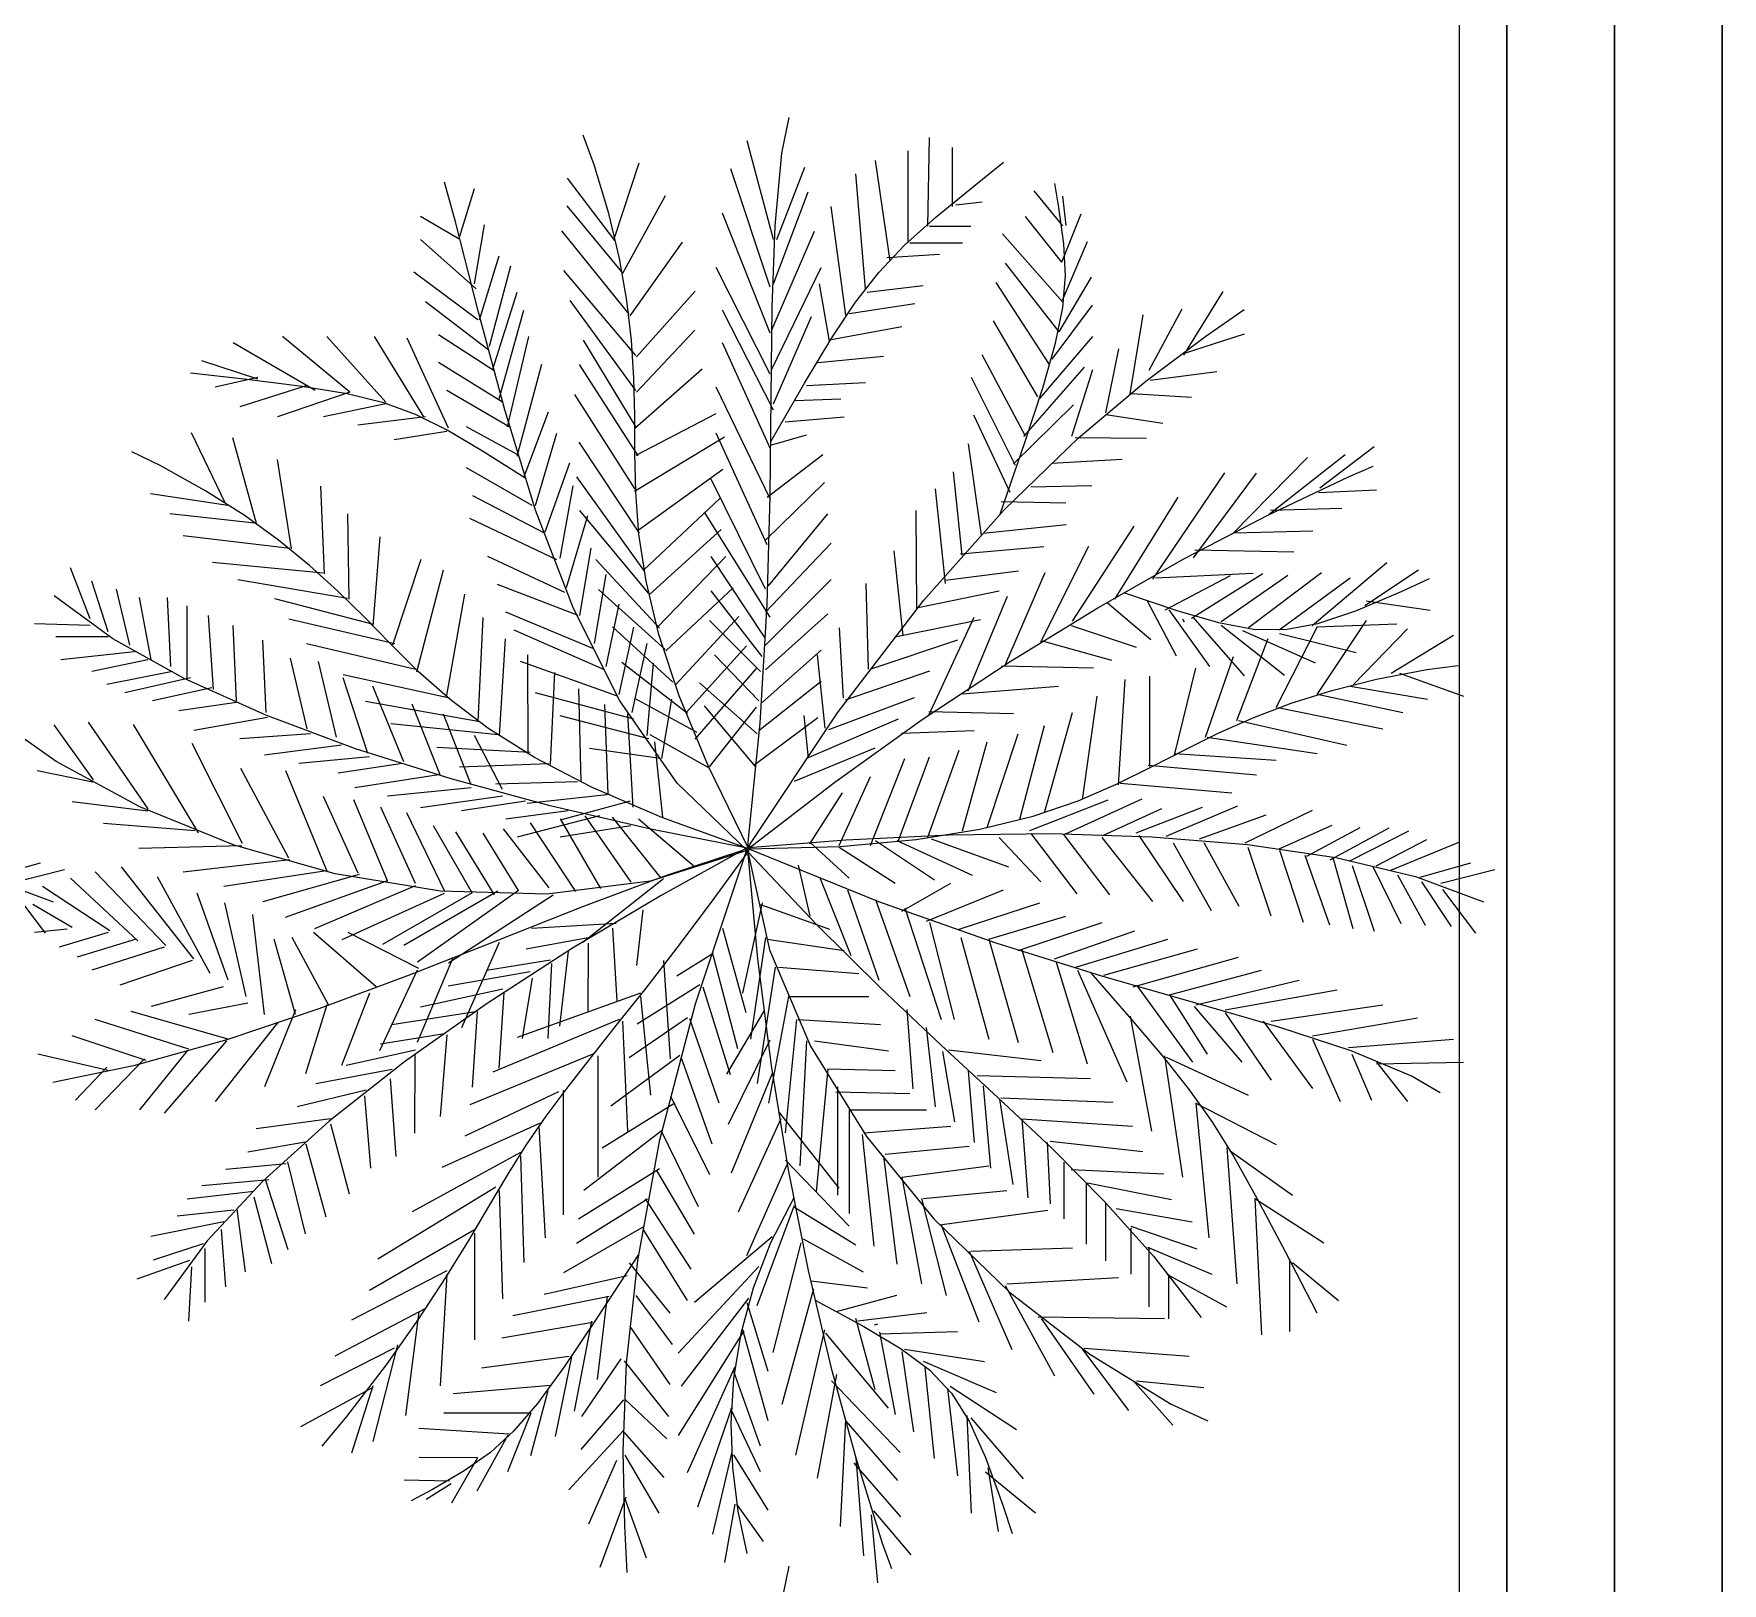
# Model space of a CAD drawing. Header units: millimetres. Extents: x 1993 to 4093, y 1262 to 2017.
# Drawn here: x 3551.76 to 3561.17, y 1609.46 to 1618.1 of the extents above; entities that cross this region are included whole.
import ezdxf

# ---------------------------------------------------------------- set-up
doc = ezdxf.new("R2010")
doc.units = ezdxf.units.MM
doc.layers.add('FLR CARPET', color=254, linetype='Continuous', lineweight=15)
doc.layers.add('LOW HEIGHT STORAGE WITH PLANTER BOX', color=251, linetype='Continuous', lineweight=25)

# ---------------------------------------------------------------- blocks, each defined once
blk = doc.blocks.new('LSH 6FT')
at = {"layer": 'LOW HEIGHT STORAGE WITH PLANTER BOX'}
for p, q in [((4.5721, -10.0828), (4.5812, -9.5882)), ((3.7112, -10.1561), (3.5647, -9.6066)), ((4.4622, -10.1744), (4.4622, -9.6615)), ((4.7094, -9.9729), (4.7094, -9.6432)), ((2.8258, -10.1408), (2.9622, -9.7288)), ((3.6929, -10.4217), (3.4731, -9.7623)), ((3.7295, -10.1561), (3.8852, -9.7531)), ((4.2241, -10.4309), (4.1691, -9.7897)), ((4.3614, -10.2752), (4.279, -9.7165)), ((1.9621, -10.1378), (2.0445, -9.8722)), ((2.8261, -10.1612), (2.5622, -9.8134)), ((2.8659, -10.3367), (2.5607, -9.9691)), ((2.8702, -10.3448), (3.1087, -9.9107)), ((3.7112, -10.4034), (3.9035, -9.8905)), ((4.1142, -10.5774), (4.0318, -9.9729)), ((4.7277, -9.9638), (4.8743, -9.9454)), ((5.3235, -10.0802), (5.1647, -9.8852)), ((5.3417, -10.0783), (5.3243, -9.9143)), ((1.9621, -10.1561), (1.7423, -10.0279)), ((3.6929, -10.6782), (3.4273, -10.0096)), ((5.3174, -10.2835), (5.1154, -10.0285)), ((5.3174, -10.2835), (5.427, -10.014)), ((2.0537, -10.4309), (1.7423, -10.1561)), ((2.0445, -10.4034), (2.0995, -10.0737)), ((2.9068, -10.5736), (2.5303, -10.1089)), ((3.7021, -10.6599), (3.9402, -10.1103)), ((4.5812, -10.0828), (4.8102, -10.0828)), ((5.3223, -10.504), (4.9875, -10.125)), ((2.072, -10.6049), (2.1819, -10.2477)), ((2.911, -10.5817), (3.2032, -10.1713)), ((4.3431, -10.2569), (4.6362, -10.2385)), ((4.4713, -10.1744), (4.7644, -10.1744)), ((5.3214, -10.4949), (5.4616, -10.1669)), ((2.0628, -10.6049), (1.7057, -10.3393)), ((2.1269, -10.7515), (2.246, -10.3027)), ((2.9434, -10.8024), (2.5422, -10.3299)), ((3.6929, -10.9072), (3.3907, -10.3118)), ((3.7021, -10.8797), (3.9768, -10.3118)), ((5.3033, -10.6718), (5.0048, -10.2889)), ((2.9476, -10.8105), (3.2733, -10.4445)), ((4.0226, -10.724), (3.9676, -10.4034)), ((4.2332, -10.4492), (4.5446, -10.4126)), ((5.2487, -10.8526), (4.9517, -10.3959)), ((5.3033, -10.6718), (5.4828, -10.3673)), ((5.9984, -10.8008), (6.2186, -10.4459)), ((2.1178, -10.7698), (1.7698, -10.5042)), ((2.1452, -10.8797), (2.2826, -10.4492)), ((2.9426, -10.999), (2.5778, -10.4972)), ((4.1325, -10.5683), (4.4988, -10.5133)), ((5.2641, -10.8233), (5.4901, -10.5231)), ((2.1819, -11.0446), (2.3192, -10.55)), ((3.7112, -11.1087), (3.4273, -10.55)), ((3.7112, -11.072), (3.9219, -10.5866)), ((5.1851, -11.0343), (4.9375, -10.6092)), ((5.699, -11.0167), (5.772, -10.5761)), ((5.8048, -10.8858), (5.9896, -10.5438)), ((1.3485, -11.0079), (0.973, -10.6965)), ((1.55, -11.0629), (1.2203, -10.6965)), ((1.7606, -11.1453), (1.4859, -10.6965)), ((1.898, -11.2094), (1.669, -10.7057)), ((2.1544, -10.8888), (1.843, -10.6873)), ((2.2277, -11.2003), (2.3467, -10.6965)), ((2.946, -11.2037), (2.6511, -10.7172)), ((2.9468, -11.0071), (3.2728, -10.6616)), ((4.0318, -10.7148), (4.4255, -10.6415)), ((5.1952, -11.0425), (5.4902, -10.698)), ((5.9974, -10.7917), (6.3358, -10.6822)), ((1.1562, -10.9988), (0.6983, -10.7331)), ((3.6929, -11.3193), (3.4273, -10.7331)), ((3.9585, -10.8431), (4.3248, -10.8064)), ((5.1162, -11.2535), (4.8748, -10.8001)), ((5.5629, -11.1232), (5.6355, -10.7656)), ((0.8357, -10.9346), (0.5243, -10.8339)), ((2.2002, -11.0629), (1.843, -10.8431)), ((2.2826, -11.3651), (2.42, -10.8522)), ((2.9569, -11.3633), (2.6288, -10.8527)), ((2.9379, -11.208), (3.3133, -10.878)), ((5.1071, -11.2544), (5.4438, -10.8688)), ((5.3741, -11.2538), (5.4913, -10.8821)), ((5.8106, -10.9404), (6.183, -10.8918)), ((0.8357, -10.9255), (0.5976, -10.9804)), ((1.1104, -10.9713), (0.7349, -11.0904)), ((1.3485, -11.0079), (0.9456, -11.1453)), ((2.2368, -11.2003), (1.8888, -10.9988)), ((3.6929, -11.6033), (3.3907, -10.9804)), ((3.8944, -10.9713), (4.2241, -10.953)), ((5.0598, -11.416), (4.8145, -10.9262)), ((1.55, -11.072), (1.202, -11.1453)), ((2.9395, -11.5479), (2.6029, -11.0211)), ((3.8303, -11.0537), (4.0867, -11.0446)), ((5.0497, -11.4079), (5.3831, -11.0778)), ((5.7081, -11.0158), (6.0417, -11.0357)), ((1.7698, -11.1453), (1.3943, -11.1911)), ((2.2826, -11.356), (1.9987, -11.2003)), ((2.3192, -11.4842), (2.4566, -11.1178)), ((2.9445, -11.3594), (3.3913, -11.1266)), ((3.7753, -11.1728), (4.105, -11.1453)), ((5.0297, -11.5666), (4.8276, -11.1367)), ((5.5639, -11.1324), (5.8822, -11.1815)), ((0.6545, -11.625), (0.4653, -11.2345)), ((0.8285, -11.7405), (0.6971, -11.2629)), ((1.8888, -11.2277), (1.5958, -11.2735)), ((2.3834, -11.6399), (2.5024, -11.2369)), ((2.9641, -11.7933), (2.6279, -11.2869)), ((2.9356, -11.5603), (3.4385, -11.2569)), ((3.6746, -11.8597), (3.3907, -11.2369)), ((3.7021, -11.301), (3.8944, -11.2461)), ((5.3933, -11.2609), (5.7897, -11.265)), ((1.0228, -11.8819), (0.9464, -11.3839)), ((3.6746, -11.5941), (3.986, -11.356)), ((4.8707, -11.8045), (4.7985, -11.2963)), ((5.2611, -11.4039), (5.6546, -11.3806)), ((6.2706, -11.7972), (6.6887, -11.3715)), ((6.4654, -11.6952), (6.8973, -11.3552)), ((6.7574, -11.5422), (7.0603, -11.3112)), ((2.365, -11.6399), (1.9987, -11.4292)), ((2.4383, -11.7865), (2.5757, -11.4018)), ((2.9922, -12.0058), (2.6147, -11.4797)), ((2.9556, -11.7771), (3.4292, -11.4373)), ((4.7629, -11.9172), (4.7137, -11.4527)), ((5.8248, -12.0515), (6.2274, -11.4581)), ((6.052, -11.9325), (6.4035, -11.4588)), ((0.669, -11.6395), (0.2373, -11.5739)), ((1.2085, -12.0205), (1.1871, -11.5311)), ((2.5207, -11.933), (2.594, -11.53)), ((3.6654, -12.107), (3.3632, -11.4934)), ((3.6654, -11.8323), (3.9951, -11.5117)), ((4.6691, -12.0745), (4.6131, -11.5462)), ((5.1461, -11.5358), (5.486, -11.5274)), ((6.7497, -11.5669), (7.0731, -11.5526)), ((2.4383, -11.7956), (2.0354, -11.585)), ((3.0148, -12.1283), (2.6302, -11.6679)), ((2.988, -11.9977), (3.4115, -11.6014)), ((4.5096, -12.2204), (4.5063, -11.6681)), ((4.9799, -11.6179), (5.3399, -11.6258)), ((5.6138, -12.162), (5.9677, -11.5941)), ((6.4812, -11.6663), (6.8784, -11.6546)), ((0.8198, -11.7376), (0.3447, -11.6866)), ((1.3449, -12.1621), (1.3381, -11.6872)), ((2.5024, -11.9422), (2.017, -11.7132)), ((2.5573, -12.0979), (2.6764, -11.6949)), ((3.6929, -12.2627), (3.3266, -11.6765)), ((3.6838, -12.0887), (4.0134, -11.6857)), ((4.8788, -11.7944), (5.3433, -11.7452)), ((5.3786, -12.2853), (5.7209, -11.7544)), ((1.0141, -11.8791), (0.4203, -11.8081)), ((1.4785, -12.3124), (1.5179, -11.8142)), ((3.019, -12.1364), (3.4185, -11.7733)), ((3.6654, -12.2353), (4.0318, -11.8506)), ((6.2787, -11.793), (6.7169, -11.7806)), ((1.5887, -12.4164), (1.747, -11.9382)), ((2.5482, -12.1253), (2.1178, -11.9238)), ((2.6306, -12.2536), (2.6947, -11.878)), ((3.0754, -12.3239), (2.7208, -11.9408)), ((3.0631, -12.32), (3.4456, -11.9244)), ((3.6654, -12.3818), (3.3632, -11.9238)), ((4.433, -12.3666), (4.3828, -11.893)), ((4.7529, -11.9091), (5.2183, -11.869)), ((5.2005, -12.3993), (5.469, -11.8657)), ((6.0593, -11.8873), (6.6126, -11.8973)), ((-0.0984, -12.2719), (-0.2083, -11.988)), ((1.1998, -12.0177), (0.5828, -11.9583)), ((1.7223, -12.5667), (1.8716, -11.9987)), ((2.713, -12.4093), (2.7771, -12.0246)), ((4.6672, -12.0563), (5.076, -12.0038)), ((5.0061, -12.5217), (5.226, -12.0137)), ((5.841, -12.043), (6.3854, -12.0163)), ((5.8936, -12.2222), (6.2587, -12.031)), ((6.0419, -12.2686), (6.4387, -12.0194)), ((6.2061, -12.2859), (6.5782, -12.029)), ((6.3583, -12.3199), (6.7663, -12.0131)), ((6.5306, -12.333), (6.9267, -12.0429)), ((6.7145, -12.3091), (7.1299, -11.9571)), ((7.0074, -12.197), (7.3068, -11.9988)), ((0.0023, -12.3452), (-0.0893, -12.0612)), ((0.1214, -12.4184), (0.0481, -12.107)), ((1.3362, -12.1593), (0.7249, -12.0535)), ((1.8877, -12.7083), (1.9907, -12.1346)), ((2.6215, -12.2536), (2.1727, -12.0796)), ((3.1061, -12.4422), (2.7359, -12.1085)), ((3.1103, -12.4503), (3.4854, -12.0999)), ((3.6471, -12.4826), (3.3632, -12.1162)), ((3.6654, -12.4184), (4.0318, -12.0521)), ((4.2409, -12.5528), (4.2271, -12.0753)), ((4.5086, -12.2112), (4.9682, -12.1165)), ((0.2404, -12.5009), (0.1763, -12.1528)), ((0.3503, -12.5375), (0.332, -12.1528)), ((0.4419, -12.6108), (0.4419, -12.1986)), ((1.4813, -12.3037), (0.9308, -12.1602)), ((2.7039, -12.4368), (2.2185, -12.2353)), ((2.7771, -12.5375), (2.8504, -12.1895)), ((4.7959, -12.6732), (5.0154, -12.1447)), ((5.5733, -12.1833), (5.8147, -12.3876)), ((5.7943, -12.1709), (5.9558, -12.4791)), ((5.914, -12.2218), (6.1412, -12.537)), ((7.0151, -12.1723), (7.3725, -12.2228)), ((-0.0984, -12.3085), (-0.4098, -12.2994)), ((0.5884, -12.6657), (0.5609, -12.2536)), ((0.7166, -12.7299), (0.6983, -12.3085)), ((1.6003, -12.4106), (1.0092, -12.273)), ((2.0647, -12.844), (2.0923, -12.2647)), ((3.1501, -12.6258), (2.8131, -12.3161)), ((2.8504, -12.6932), (2.9328, -12.3177)), ((3.1667, -12.6378), (3.5168, -12.2591)), ((3.638, -12.565), (3.3541, -12.2811)), ((3.6654, -12.5558), (4.0134, -12.2444)), ((4.1015, -12.7149), (4.0782, -12.3213)), ((4.3874, -12.3714), (4.8653, -12.2748)), ((4.5773, -12.8084), (4.8292, -12.2629)), ((5.3708, -12.31), (5.7336, -12.4301)), ((6.0013, -12.2898), (5.9928, -12.2736)), ((6.05, -12.2643), (6.3348, -12.5907)), ((6.2065, -12.3064), (6.56, -12.5864)), ((6.5135, -12.7665), (6.7425, -12.3177)), ((6.7393, -12.3168), (7.1855, -12.3001)), ((6.7425, -12.6932), (7.0172, -12.2811)), ((6.9439, -12.6383), (7.2461, -12.3269)), ((0.0023, -12.3726), (-0.2907, -12.3726)), ((0.8815, -12.794), (0.8632, -12.391)), ((1.7165, -12.5552), (1.108, -12.4118)), ((2.1836, -12.9219), (2.2171, -12.3831)), ((2.768, -12.5558), (2.2643, -12.336)), ((2.9237, -12.794), (3.0061, -12.4093)), ((3.2267, -12.7924), (3.5605, -12.4222)), ((4.25, -12.5518), (4.7393, -12.3894)), ((5.2086, -12.395), (5.5957, -12.5023)), ((6.2937, -12.8398), (6.4677, -12.3818)), ((6.3259, -12.3369), (6.7308, -12.5177)), ((6.531, -12.3535), (6.9591, -12.4601)), ((7.1546, -12.5742), (7.5026, -12.3635)), ((0.1488, -12.4551), (-0.2633, -12.5009)), ((0.2221, -12.5009), (-0.0893, -12.565)), ((1.1104, -12.8856), (1.0188, -12.4917)), ((1.2753, -12.9314), (1.1745, -12.51)), ((2.8412, -12.7024), (2.3009, -12.51)), ((2.3431, -13.0229), (2.3418, -12.4726)), ((3.2309, -12.8005), (2.8656, -12.5159)), ((3.0061, -12.9222), (3.0427, -12.5192)), ((3.6288, -12.7299), (3.3816, -12.4734)), ((3.6471, -12.739), (3.9768, -12.4459)), ((3.9995, -12.8823), (3.9561, -12.4724)), ((6.1197, -12.9314), (6.2754, -12.4826)), ((0.3595, -12.565), (-0.0068, -12.6383)), ((0.4602, -12.6016), (0.0939, -12.6841)), ((1.9051, -12.714), (1.3111, -12.5851)), ((1.4493, -13.023), (1.3119, -12.6016)), ((2.4677, -13.0835), (2.4926, -12.5707)), ((3.2742, -12.9432), (3.6158, -12.5483)), ((4.1116, -12.723), (4.5827, -12.5626)), ((4.9818, -12.5345), (5.4941, -12.5452)), ((5.6344, -13.197), (5.671, -12.6108)), ((5.8084, -13.0962), (5.8084, -12.5925)), ((5.9457, -13.0321), (6.0648, -12.5467)), ((7.2004, -12.5742), (7.5575, -12.7024)), ((0.5793, -12.6566), (0.2496, -12.7299)), ((1.6507, -13.0688), (1.4767, -12.6474)), ((2.9328, -12.8306), (2.3834, -12.6841)), ((2.6388, -13.1786), (2.6261, -12.6631)), ((3.6197, -12.913), (3.2991, -12.6291)), ((3.6288, -12.8947), (3.9768, -12.6199)), ((4.7635, -12.6902), (5.2994, -12.6473)), ((5.4329, -13.2794), (5.5153, -12.7024)), ((6.7516, -12.6932), (7.2187, -12.794)), ((6.9256, -12.6474), (7.356, -12.7207)), ((0.7166, -12.739), (0.3961, -12.7848)), ((2.0733, -12.8469), (1.436, -12.7325)), ((1.8522, -13.142), (1.6965, -12.7482)), ((2.7896, -13.2478), (2.7711, -12.7497)), ((2.9287, -13.3228), (2.8986, -12.8015)), ((3.2859, -12.9061), (2.9386, -12.7154)), ((3.0885, -13.0504), (3.1434, -12.7207)), ((3.6105, -13.0962), (3.3266, -12.7573)), ((3.3547, -13.0975), (3.6154, -12.7654)), ((4.0187, -12.8895), (4.497, -12.7098)), ((4.5769, -12.788), (5.0482, -12.7995)), ((5.2223, -13.3527), (5.378, -12.794)), ((6.5227, -12.7665), (7.1088, -12.8856)), ((-0.0802, -13.1699), (-0.3002, -12.8634)), ((0.2252, -13.3317), (-0.1083, -12.8475)), ((0.5043, -13.4663), (0.1429, -12.8608)), ((0.8906, -12.8215), (0.4785, -12.8947)), ((2.1749, -12.919), (1.5782, -12.8567)), ((2.0262, -13.197), (1.8705, -12.8031)), ((3.0152, -12.9405), (2.5207, -12.8123)), ((3.6013, -13.0871), (3.9585, -12.8215)), ((3.9066, -13.0487), (3.8815, -12.8119)), ((3.8975, -13.0497), (4.4084, -12.8298)), ((4.4235, -12.9097), (4.8288, -12.8938)), ((5.0849, -13.3893), (5.2223, -12.8672)), ((6.3029, -12.8398), (6.9073, -12.9772)), ((0.75, -13.5251), (0.4696, -12.9679)), ((1.1287, -12.913), (0.7349, -12.9405)), ((1.3027, -12.9772), (0.8723, -13.0321)), ((2.3546, -13.0171), (1.8333, -12.9894)), ((2.2002, -13.2245), (2.0445, -12.9222)), ((3.3465, -13.1017), (3.0239, -12.9187)), ((3.0939, -13.3774), (3.0495, -12.9575)), ((4.7644, -13.4534), (4.9017, -12.9588)), ((4.9017, -13.4351), (5.0757, -12.913)), ((6.1289, -12.9314), (6.7425, -13.023)), ((1.4584, -13.0413), (1.0646, -13.0779)), ((1.6416, -13.0779), (1.2844, -13.1329)), ((2.459, -13.0806), (1.961, -13.0991)), ((3.0793, -13.0504), (2.6856, -12.9955)), ((3.8281, -13.1767), (4.2781, -12.9909)), ((4.2515, -13.5359), (4.4439, -13.0504)), ((4.4072, -13.5084), (4.5812, -13.0413)), ((4.5721, -13.4901), (4.7461, -13.0046)), ((5.9457, -13.023), (6.5135, -13.0596)), ((-0.0836, -13.1825), (-0.3952, -13.1196)), ((1.0095, -13.6076), (0.7407, -13.1071)), ((1.2235, -13.6847), (0.9919, -13.1204)), ((1.843, -13.142), (1.376, -13.2153)), ((4.0775, -13.5359), (4.2515, -13.1512)), ((5.7992, -13.0871), (6.4036, -13.142)), ((1.3962, -13.6905), (1.2018, -13.2634)), ((2.0262, -13.2153), (1.5591, -13.2611)), ((2.2002, -13.2611), (1.7423, -13.3252)), ((2.6185, -13.1816), (2.161, -13.1942)), ((2.7983, -13.2507), (2.3379, -13.301)), ((3.9127, -13.5267), (4.0959, -13.2428)), ((5.6435, -13.1878), (6.2663, -13.2428)), ((0.2218, -13.3442), (-0.2, -13.2922)), ((1.5589, -13.7338), (1.3711, -13.2817)), ((1.7158, -13.7488), (1.5213, -13.3217)), ((1.8785, -13.7921), (1.6669, -13.3537)), ((2.3284, -13.2886), (1.9712, -13.3435)), ((2.5665, -13.3435), (2.2185, -13.3893)), ((2.9113, -13.2881), (2.5292, -13.3932)), ((5.1397, -13.4521), (5.5766, -13.2809)), ((5.3359, -13.4728), (5.7653, -13.2751)), ((5.5472, -13.4796), (5.8759, -13.3295)), ((5.7334, -13.465), (6.1023, -13.3226)), ((5.9006, -13.4844), (6.2999, -13.3143)), ((6.0855, -13.4987), (6.457, -13.3651)), ((6.3396, -13.522), (6.7162, -13.3394)), ((0.4872, -13.4551), (-0.0243, -13.4127)), ((2.0308, -13.7991), (1.815, -13.4267)), ((2.1547, -13.812), (1.9402, -13.46)), ((2.4601, -13.7727), (2.2059, -13.4437)), ((2.7405, -13.371), (2.2826, -13.4901)), ((2.609, -13.7923), (2.3557, -13.4098)), ((2.9145, -13.426), (2.5207, -13.4901)), ((2.7475, -13.7755), (2.5226, -13.3873)), ((2.9177, -13.7404), (2.6611, -13.3705)), ((3.0846, -13.7179), (2.8133, -13.3776)), ((3.2694, -13.6531), (2.9577, -13.3892)), ((6.5294, -13.554), (6.8254, -13.4227)), ((6.684, -13.596), (6.9813, -13.4357)), ((6.8136, -13.6164), (7.1436, -13.4374)), ((6.9205, -13.6243), (7.253, -13.4541)), ((0.7467, -13.5376), (0.1731, -13.5524)), ((2.2886, -13.7874), (2.0925, -13.4671)), ((3.9127, -13.5176), (4.1325, -13.7191)), ((4.0775, -13.545), (4.3889, -13.7465)), ((4.279, -13.5084), (4.6087, -13.7282)), ((4.3981, -13.5084), (4.8193, -13.7007)), ((4.5904, -13.4992), (5.0208, -13.6549)), ((4.9697, -13.4906), (5.2018, -13.7391)), ((5.1447, -13.4697), (5.4016, -13.8063)), ((5.327, -13.4752), (5.584, -13.8119)), ((5.5409, -13.4909), (5.8229, -13.849)), ((5.7472, -13.4802), (5.994, -13.8482)), ((5.9395, -13.5209), (6.1511, -13.899)), ((6.1106, -13.5202), (6.3059, -13.8742)), ((6.3559, -13.546), (6.4831, -13.9288)), ((7.0701, -13.6486), (7.3523, -13.5022)), ((7.1531, -13.6727), (7.5371, -13.5165)), ((-0.6579, -13.7122), (-0.3759, -13.6324)), ((1.0141, -13.6155), (0.4192, -13.685)), ((3.8486, -13.6458), (3.9127, -13.9297)), ((6.5319, -13.5628), (6.6642, -13.9633)), ((6.6727, -13.5896), (6.8113, -13.9788)), ((6.8287, -13.6026), (6.9409, -13.9993)), ((6.9368, -13.6482), (7.0591, -14.0134)), ((7.3165, -13.7122), (7.5985, -13.6324)), ((-0.5435, -13.7465), (-0.2414, -13.6705)), ((0.1672, -14.0671), (-0.2083, -13.7191)), ((0.3228, -14.0946), (-0.0709, -13.6824)), ((0.4785, -14.1679), (0.0756, -13.6549)), ((0.5701, -14.2503), (0.2771, -13.7099)), ((1.2189, -13.6768), (0.6458, -13.7654)), ((1.4008, -13.6984), (0.8644, -13.8504)), ((1.5589, -13.7338), (0.9887, -13.9371)), ((3.0971, -13.7212), (2.647, -14.0772)), ((3.9676, -13.7099), (4.1416, -14.1495)), ((7.0525, -13.6536), (7.2089, -13.971)), ((7.1895, -13.7005), (7.3447, -13.9802)), ((7.324, -13.7386), (7.4893, -13.9869)), ((7.4309, -13.7465), (7.733, -13.6705)), ((-0.5335, -13.7817), (-0.3505, -14.025)), ((0.0115, -14.0122), (-0.364, -13.7649)), ((0.6708, -14.2869), (0.4968, -13.8015)), ((1.7125, -13.7613), (1.1527, -14.0009)), ((1.8752, -13.8046), (1.3041, -14.0613)), ((2.0308, -13.7991), (1.5315, -14.0884)), ((2.1739, -13.7903), (1.6508, -14.0933)), ((2.2886, -13.7874), (1.7263, -14.1872)), ((2.483, -13.8123), (1.899, -14.193)), ((4.1233, -13.7832), (4.2973, -14.2869)), ((4.4255, -13.9022), (4.7003, -13.7465)), ((4.5629, -13.9572), (4.9933, -13.7832)), ((7.4408, -13.7817), (7.6238, -14.025)), ((-0.1991, -13.9938), (-0.4189, -13.8656)), ((0.7716, -14.3785), (0.6525, -13.8564)), ((0.8723, -14.4793), (0.8082, -13.9206)), ((2.983, -13.8953), (2.9476, -14.2048)), ((3.6471, -13.8564), (3.5372, -14.3602)), ((3.638, -13.8656), (4.0226, -14.003)), ((4.279, -13.8381), (4.4713, -14.3785)), ((4.4439, -13.8839), (4.6453, -14.5068)), ((4.7461, -14.003), (5.1948, -13.8564)), ((4.9109, -14.058), (5.3413, -13.9297)), ((-0.2266, -14.003), (-0.4098, -14.0213)), ((0.0023, -14.0213), (-0.2724, -14.1037)), ((1.495, -14.3236), (1.147, -14.0213)), ((1.7331, -14.2228), (1.3394, -14.0213)), ((2.8344, -13.9718), (2.3621, -13.9982)), ((2.8139, -13.9976), (2.8382, -14.4034)), ((3.4271, -13.9978), (3.5571, -14.4669)), ((4.5812, -13.9664), (4.7186, -14.5068)), ((5.0757, -14.1221), (5.5428, -13.9664)), ((5.2772, -14.1679), (5.7259, -14.0122)), ((0.158, -14.058), (-0.1717, -14.1587)), ((0.3137, -14.1037), (-0.0893, -14.232)), ((1.0463, -14.4793), (0.9273, -14.058)), ((1.2295, -14.4243), (1.028, -14.0488)), ((2.1819, -14.0763), (1.9712, -14.5525)), ((2.6771, -14.0511), (2.3318, -14.1137)), ((2.6768, -14.08), (2.6753, -14.4653)), ((3.6654, -14.0488), (3.583, -14.6167)), ((3.6746, -14.058), (4.105, -14.1221)), ((4.7552, -14.0488), (4.9109, -14.6167)), ((4.9109, -14.058), (5.0757, -14.635)), ((5.0941, -14.1129), (5.2681, -14.6899)), ((5.3963, -14.2137), (5.9091, -14.058)), ((5.5519, -14.2595), (6.0739, -14.1129)), ((0.4694, -14.177), (0.0664, -14.3144)), ((1.9255, -14.1587), (1.724, -14.635)), ((2.4672, -14.1761), (2.1103, -14.2328)), ((2.4728, -14.1935), (2.4535, -14.6133)), ((2.5662, -14.1251), (2.518, -14.5445)), ((3.0977, -14.177), (3.1343, -14.7266)), ((3.3743, -14.1384), (3.1721, -14.2642)), ((3.3695, -14.1306), (3.51, -14.6687)), ((3.7204, -14.2137), (3.6197, -14.864)), ((3.7387, -14.2137), (4.1874, -14.2503)), ((5.2864, -14.1862), (5.4604, -14.7541)), ((5.7168, -14.3236), (6.3029, -14.1587)), ((1.724, -14.232), (1.5134, -14.6808)), ((2.3535, -14.2414), (1.8979, -14.3201)), ((2.3647, -14.2763), (2.3087, -14.6116)), ((5.4054, -14.232), (5.6802, -14.8548)), ((5.9183, -14.3694), (6.4311, -14.232)), ((6.0648, -14.4243), (6.6417, -14.2869)), ((0.6434, -14.3236), (0.2404, -14.4335)), ((1.4584, -14.3602), (1.3027, -14.7632)), ((2.2018, -14.3381), (1.743, -14.4371)), ((2.2074, -14.3556), (2.1793, -14.7781)), ((2.9694, -14.3602), (2.2826, -14.6075)), ((3.3002, -14.314), (2.9502, -14.5317)), ((2.9694, -14.3785), (3.0244, -14.9281)), ((3.3176, -14.3247), (3.4699, -14.8123)), ((3.7937, -14.3785), (3.6838, -14.9739)), ((3.7937, -14.3785), (4.2424, -14.3785)), ((5.7351, -14.3144), (6.0465, -14.7449)), ((5.9183, -14.3694), (6.1289, -14.6991)), ((6.2296, -14.4518), (6.8524, -14.3419)), ((0.6708, -14.6167), (0.1305, -14.461)), ((0.7807, -14.4152), (0.4511, -14.4793)), ((1.0463, -14.4518), (0.8723, -14.8823)), ((1.2203, -14.4243), (1.1013, -14.809)), ((2.0497, -14.4638), (1.5826, -14.5366)), ((2.0584, -14.461), (2.0304, -14.8836)), ((3.6566, -14.4603), (3.4479, -14.8109)), ((4.4539, -14.4513), (4.4873, -14.893)), ((5.6985, -14.4884), (5.8175, -15.1296)), ((6.0556, -14.4335), (6.3212, -14.7449)), ((6.2296, -14.4701), (6.486, -14.8456)), ((6.486, -14.5159), (7.1088, -14.4243)), ((0.4511, -14.6716), (-0.0709, -14.5068)), ((0.9456, -14.5251), (0.5976, -14.9647)), ((1.8774, -14.5864), (1.5206, -14.6431)), ((2.8504, -14.5068), (2.1452, -14.7998)), ((2.8687, -14.5159), (2.8962, -15.1296)), ((3.2308, -14.4973), (2.9061, -14.7209)), ((3.2434, -14.5002), (3.4065, -14.9704)), ((3.8394, -14.5068), (3.7753, -15.1387)), ((3.8486, -14.5068), (4.3065, -14.5342)), ((4.5623, -14.5513), (4.6123, -14.993)), ((6.4403, -14.5159), (6.715, -14.8914)), ((6.715, -14.5983), (7.3011, -14.4976)), ((0.213, -14.7357), (-0.1991, -14.5983)), ((0.4419, -14.6808), (0.1763, -15.0105)), ((0.6617, -14.6258), (0.3137, -15.0288)), ((1.7142, -14.6772), (1.328, -14.7625)), ((1.889, -14.5923), (1.8519, -15.0466)), ((3.6909, -14.6218), (3.4578, -15.0929)), ((3.8944, -14.6258), (3.8578, -15.3219)), ((3.9402, -14.6258), (4.3523, -14.6808)), ((4.6539, -14.6847), (4.7206, -15.0764)), ((4.6873, -14.6763), (5.2039, -14.7347)), ((6.715, -14.6167), (6.8707, -14.9647)), ((6.9165, -14.6625), (7.5026, -14.6167)), ((0.0023, -14.7907), (-0.3915, -14.6991)), ((-0.0068, -14.7724), (-0.1808, -14.9556)), ((0.2038, -14.7266), (-0.0709, -15.0105)), ((1.7111, -14.6974), (1.7089, -15.1405)), ((2.7039, -14.6991), (2.017, -14.983)), ((2.7313, -14.7083), (2.7313, -15.386)), ((3.1886, -14.7069), (2.8035, -14.9896)), ((3.1934, -14.7147), (3.3662, -15.2004)), ((5.8908, -14.7083), (5.9915, -15.386)), ((5.8999, -14.7174), (6.3578, -14.9281)), ((6.9348, -14.6991), (7.0447, -14.9556)), ((7.0721, -14.7541), (7.5575, -14.7449)), ((7.0721, -14.7449), (7.2461, -14.9647)), ((1.5855, -14.7857), (1.1589, -14.8648)), ((1.5733, -14.8377), (1.606, -15.2697)), ((3.7033, -14.8082), (3.4741, -15.3636)), ((4.0134, -14.7815), (3.9493, -15.4685)), ((4.0134, -14.7815), (4.3889, -14.7907)), ((4.7956, -14.793), (4.8289, -15.1931)), ((4.8456, -14.818), (5.4789, -14.8347)), ((1.4394, -14.8999), (1.056, -14.9939)), ((1.4304, -14.9317), (1.4634, -15.3347)), ((2.5116, -14.9098), (1.9896, -15.1571)), ((2.539, -14.9006), (2.539, -15.5967)), ((3.1357, -14.9339), (3.3532, -15.3703)), ((4.0592, -14.9098), (4.4713, -14.9189)), ((4.0684, -14.8823), (4.0684, -15.4868)), ((4.8789, -14.8764), (4.9206, -15.3347)), ((4.9706, -14.9514), (5.0456, -15.4264)), ((4.9789, -14.943), (5.6039, -14.968)), ((1.2406, -15.0598), (0.8258, -15.1158)), ((3.1599, -14.9728), (2.7554, -15.2244)), ((3.7526, -15.0605), (3.5139, -15.5806)), ((3.7431, -15.0252), (4.0756, -15.4476)), ((4.1325, -15.0105), (4.5629, -15.0105)), ((4.1325, -15.0105), (4.1325, -15.5875)), ((5.0956, -15.0597), (5.7122, -15.1014)), ((5.0956, -15.0597), (5.1289, -15.5014)), ((6.0648, -14.9739), (6.138, -15.7249)), ((6.0648, -14.9739), (6.5135, -15.2029)), ((1.2403, -15.0888), (1.3459, -15.4781)), ((2.4108, -15.0838), (1.8614, -15.3311)), ((2.4017, -15.1021), (2.4383, -15.7249)), ((3.0916, -15.1232), (2.654, -15.4601)), ((3.0838, -15.128), (3.2916, -15.5488)), ((4.2058, -15.1479), (4.2699, -15.7707)), ((4.2149, -15.1387), (4.7003, -15.1021)), ((1.1001, -15.1914), (0.7809, -15.2457)), ((1.1029, -15.2001), (1.2141, -15.607)), ((2.3009, -15.2487), (1.6965, -15.5784)), ((4.334, -15.2578), (4.801, -15.212)), ((5.2372, -15.1931), (5.2539, -15.5348)), ((5.2539, -15.1847), (5.7705, -15.2431)), ((6.2388, -15.2212), (6.2937, -15.9814)), ((6.2571, -15.2395), (6.6051, -15.4868)), ((0.9944, -15.3119), (0.6581, -15.3427)), ((1.0004, -15.3003), (1.1, -15.7012)), ((2.3009, -15.267), (2.3192, -15.8623)), ((3.0746, -15.3386), (2.6235, -15.6192)), ((3.7843, -15.3177), (3.5608, -15.8241)), ((3.7771, -15.2911), (4.133, -15.6598)), ((4.3248, -15.267), (4.3981, -15.8715)), ((4.4255, -15.386), (4.9109, -15.3219)), ((5.3289, -15.3014), (5.3289, -15.6181)), ((5.3706, -15.3431), (5.8872, -15.3681)), ((0.8979, -15.4005), (0.5239, -15.4339)), ((0.8776, -15.3974), (1.0034, -15.7899)), ((3.059, -15.3483), (3.2689, -15.7031)), ((4.4255, -15.386), (4.5354, -15.9814)), ((5.4539, -15.4181), (5.4539, -15.7598)), ((5.4622, -15.4181), (5.9289, -15.5098)), ((0.8131, -15.4662), (0.4419, -15.5082)), ((0.8128, -15.4951), (0.9128, -15.8671)), ((2.1636, -15.441), (1.5042, -15.844)), ((2.1819, -15.4593), (2.2002, -16.0638)), ((3.0082, -15.5093), (2.6116, -15.7561)), ((2.9956, -15.5064), (3.2501, -15.8982)), ((4.5354, -15.5051), (4.6728, -16.0455)), ((4.5446, -15.5051), (5.0116, -15.4593)), ((5.5622, -15.5264), (5.5622, -15.8515)), ((6.3945, -15.5051), (6.4311, -16.2653)), ((6.3945, -15.5051), (6.7791, -15.7524)), ((0.7019, -15.5692), (0.3858, -15.6032)), ((0.7193, -15.5636), (0.7645, -15.9146)), ((3.8264, -15.5435), (3.6172, -16.103)), ((3.8288, -15.5523), (4.1705, -15.7635)), ((4.6362, -15.6517), (5.2406, -15.5692)), ((5.6206, -15.5598), (6.0455, -15.6348)), ((0.6461, -15.6351), (0.2397, -15.7173)), ((0.6311, -15.6784), (0.6564, -15.9973)), ((2.0445, -15.6791), (1.4584, -16.018)), ((2.0445, -15.6975), (2.0445, -16.2928)), ((2.9855, -15.6637), (2.5403, -15.919)), ((2.9826, -15.6763), (3.2293, -16.0728)), ((3.704, -15.7181), (3.2706, -16.0848)), ((4.6453, -15.6517), (4.856, -16.1921)), ((5.7039, -15.6598), (6.0705, -15.7848)), ((5.7039, -15.6681), (5.7039, -15.9265)), ((0.5317, -15.7584), (0.2527, -15.8478)), ((0.5401, -15.7845), (0.5396, -16.0829)), ((3.8637, -15.7516), (3.7067, -16.3634)), ((3.8766, -15.7292), (4.2112, -15.9138)), ((4.801, -15.7982), (5.0391, -16.3478)), ((4.8102, -15.7982), (5.378, -15.7799)), ((5.7955, -15.7765), (6.1539, -15.9265)), ((5.8039, -15.7765), (5.8039, -16.1098)), ((0.4554, -15.8502), (0.1617, -15.9539)), ((0.4665, -15.8851), (0.4486, -16.189)), ((1.8888, -15.9081), (1.3577, -16.1829)), ((2.9055, -15.8644), (3.133, -16.1435)), ((3.629, -15.8848), (3.179, -16.3682)), ((6.5868, -15.844), (6.5868, -16.247)), ((6.6051, -15.8623), (6.8615, -16.073)), ((1.8888, -15.9264), (1.8522, -16.5493)), ((2.8956, -15.9353), (2.4323, -16.0401)), ((3.9211, -15.9638), (4.2351, -16.0022)), ((5.0025, -15.9906), (5.2772, -16.4943)), ((5.0116, -15.9814), (5.6344, -15.9448)), ((5.9039, -15.9265), (6.2372, -16.1098)), ((5.9122, -15.9265), (5.9122, -16.1765)), ((2.7954, -16.0516), (2.2583, -16.1592)), ((2.7828, -16.0486), (2.7274, -16.5145)), ((2.9429, -16.046), (3.1452, -16.3193)), ((3.5706, -16.0598), (3.1956, -16.5516)), ((3.5623, -16.0848), (3.679, -16.4682)), ((3.9331, -16.008), (3.7567, -16.6535)), ((4.0621, -16.1344), (4.3981, -16.0435)), ((1.7698, -16.1188), (1.2661, -16.3844)), ((1.7331, -16.1371), (1.6599, -16.7141)), ((2.697, -16.1882), (2.5998, -16.6909)), ((4.1673, -16.1724), (4.2749, -16.5702)), ((4.1809, -16.1877), (4.5665, -16.1403)), ((5.1856, -16.1646), (5.8908, -16.1737)), ((5.204, -16.1737), (5.497, -16.5951)), ((2.7018, -16.196), (2.1958, -16.2843)), ((2.9096, -16.2178), (3.1331, -16.5425)), ((3.5456, -16.2432), (3.179, -16.8266)), ((3.5373, -16.2349), (3.679, -16.7432)), ((3.9953, -16.2379), (3.8332, -16.9364)), ((4.0001, -16.2556), (4.3502, -16.6732)), ((4.2901, -16.2056), (4.2724, -16.2104)), ((4.3021, -16.2498), (4.3887, -16.7103)), ((4.3045, -16.2586), (4.7374, -16.2459)), ((1.5958, -16.3386), (1.1837, -16.5493)), ((1.6141, -16.3203), (1.4767, -16.8607)), ((4.4263, -16.3585), (4.4905, -16.8061)), ((4.4416, -16.3449), (4.8873, -16.4141)), ((5.4329, -16.3478), (5.6893, -16.6867)), ((5.4421, -16.3386), (6.0282, -16.3844)), ((2.5713, -16.3851), (2.0838, -16.451)), ((2.584, -16.388), (2.4937, -16.8324)), ((2.8606, -16.3992), (2.6395, -16.7201)), ((2.8781, -16.41), (3.1249, -16.7201)), ((3.4956, -16.4432), (3.229, -17.0349)), ((3.4873, -16.4682), (3.6373, -16.8849)), ((4.5451, -16.4117), (4.9528, -16.5861)), ((4.5547, -16.4471), (4.6067, -16.9549)), ((1.4767, -16.5584), (1.0738, -16.7782)), ((1.4767, -16.5493), (1.3577, -16.9248)), ((2.4671, -16.547), (1.9243, -16.5934)), ((4.0622, -16.4855), (3.9535, -17.0652)), ((4.0341, -16.5215), (4.4172, -16.9208)), ((4.6814, -16.5647), (4.7374, -17.0524)), ((4.6966, -16.551), (5.0656, -16.7928)), ((5.7259, -16.5309), (5.9366, -16.7691)), ((5.7351, -16.5218), (6.1106, -16.5584)), ((2.4534, -16.577), (2.3556, -16.9399)), ((2.8737, -16.6284), (2.6362, -16.9055)), ((2.8815, -16.6235), (3.1159, -16.8444)), ((2.358, -16.7011), (1.8726, -16.7011)), ((2.358, -16.7011), (2.2282, -17.0299)), ((3.479, -16.6682), (3.2873, -17.2266)), ((3.4706, -16.6766), (3.6373, -17.0266)), ((4.1115, -16.7378), (4.083, -17.3338)), ((4.1139, -16.7466), (4.4024, -17.0766)), ((4.7887, -16.7159), (4.8125, -17.2598)), ((4.8111, -16.7288), (5.102, -17.0676)), ((2.2374, -16.8193), (1.7326, -16.7881)), ((2.2296, -16.8241), (2.0571, -17.1363)), ((2.8733, -16.8012), (2.5707, -17.1296)), ((2.8782, -16.8089), (3.099, -17.0599)), ((2.8818, -16.9361), (3.0723, -17.2598)), ((3.479, -16.9183), (3.3706, -17.3767)), ((3.4873, -16.9349), (3.679, -17.2433)), ((2.0604, -16.9509), (1.7352, -16.9483)), ((2.0604, -16.9509), (1.9152, -17.203)), ((2.8351, -16.9651), (2.679, -17.3211)), ((4.1584, -16.9813), (4.4197, -17.2807)), ((4.1689, -16.95), (4.2128, -17.4979)), ((4.8925, -17.0294), (5.1723, -17.2573)), ((4.9054, -17.0069), (4.9633, -17.3613)), ((1.9038, -17.0807), (1.6524, -17.0753)), ((1.9135, -17.0962), (1.7735, -17.1833)), ((2.8871, -17.1701), (2.7425, -17.562)), ((2.8793, -17.1749), (3.0009, -17.5091)), ((3.4956, -17.21), (3.4373, -17.535)), ((3.504, -17.21), (3.654, -17.4183)), ((4.2551, -17.2683), (4.2913, -17.6475)), ((4.268, -17.2458), (4.4771, -17.4929))]:
    blk.add_line(p, q, dxfattribs=at)
at = {"layer": 'LOW HEIGHT STORAGE WITH PLANTER BOX', "ltscale": 0.7}
for points in [[(8.4, -36.0001), (8.4001, 36.0001), (9, 36.0001), (9, -36.0001)], [(7.8, -35.4), (7.8007, 35.4), (8.3998, 35.4001), (8.4, -35.4)]]:
    blk.add_lwpolyline(points, close=True, dxfattribs=at)
at = {"layer": 'LOW HEIGHT STORAGE WITH PLANTER BOX', "ltscale": 0.1}
for points in [[(-8.4, -35.4002), (-8.4003, 35.3999), (7.8007, 35.3999), (7.8, -35.4)], [(-8.1333, -35.1335), (-8.1333, 35.1333), (7.5343, 35.1333), (7.5343, -35.1335)]]:
    blk.add_lwpolyline(points, close=True, dxfattribs=at)
at = {"layer": 'LOW HEIGHT STORAGE WITH PLANTER BOX'}
for points in [[(3.5647, -13.5725), (3.637, -12.8534), (3.6757, -12.1922), (3.6922, -11.5865), (3.6975, -11.0343), (3.7028, -10.5331), (3.7192, -10.0807), (3.758, -9.6749), (3.7978, -9.4762)], [(3.5712, -13.5526), (3.3485, -13.0962), (3.1853, -12.7015), (3.0724, -12.3599), (3.0005, -12.0625), (2.9603, -11.8005), (2.9427, -11.565), (2.9382, -11.3472), (2.9378, -11.1383), (2.933, -10.9303), (2.9195, -10.718), (2.8939, -10.4971), (2.8528, -10.2632), (2.7927, -10.0119), (2.7102, -9.739), (2.6506, -9.5743)], [(3.6951, -11.2824), (3.8835, -10.9577), (4.0355, -10.7054), (4.168, -10.5061), (4.2976, -10.3404), (4.441, -10.1888), (4.615, -10.032), (4.8363, -9.8505), (4.9938, -9.7259)], [(3.5647, -13.5634), (3.1744, -13.1879), (2.8548, -12.7301), (2.5951, -12.2145), (2.3845, -11.6651), (2.2121, -11.1063), (2.067, -10.5623), (1.9384, -10.0573), (1.877, -9.8364)], [(4.9745, -11.689), (5.1124, -11.2878), (5.2145, -10.9772), (5.2839, -10.7341), (5.3241, -10.5357), (5.3383, -10.3588), (5.3299, -10.1805), (5.3022, -9.9778), (5.2789, -9.8443)], [(3.5561, -13.5648), (4.0672, -12.7955), (4.5485, -12.168), (4.9973, -11.6634), (5.4107, -11.2626), (5.7861, -10.9465), (6.1207, -10.6962), (6.3345, -10.5465)], [(2.3302, -11.4893), (2.0884, -11.3362), (1.8912, -11.2194), (1.7154, -11.132), (1.5376, -11.0669), (1.3346, -11.0171), (1.0831, -10.9755), (0.7597, -10.9351), (0.4609, -10.9021)], [(3.5664, -13.553), (3.0886, -13.3807), (2.6966, -13.2114), (2.3776, -13.045), (2.1188, -12.8818), (1.9074, -12.7218), (1.7306, -12.5652), (1.5757, -12.4121), (1.4298, -12.2626), (1.2815, -12.1167), (1.1239, -11.9738), (0.9516, -11.8332), (0.7591, -11.694), (0.541, -11.5557), (0.2916, -11.4174), (0.1341, -11.3408)], [(3.5712, -13.5526), (4.0519, -13.1823), (4.5402, -12.8342), (5.0309, -12.5097), (5.519, -12.2104), (5.9993, -11.938), (6.4668, -11.694), (6.9163, -11.48), (7.0548, -11.4208)], [(5.667, -12.1265), (5.96, -12.2247), (6.1924, -12.2929), (6.3862, -12.3292), (6.5635, -12.3317), (6.7462, -12.2984), (6.9565, -12.2276), (7.2164, -12.1172), (7.3688, -12.0475)], [(3.583, -13.5542), (3.027, -13.4444), (2.4663, -13.3145), (1.9134, -13.165), (1.3806, -12.9966), (0.8804, -12.8097), (0.4253, -12.6049), (0.0277, -12.3827), (-0.2999, -12.1437)], [(3.5739, -13.5542), (4.0816, -13.5407), (4.5069, -13.503), (4.862, -13.4453), (5.159, -13.3716), (5.41, -13.2861), (5.627, -13.1929), (5.8221, -13.0962), (6.0075, -13.0001), (6.1942, -12.9081), (6.3887, -12.822), (6.5964, -12.7425), (6.8229, -12.6709), (7.0735, -12.6081), (7.3536, -12.555), (7.5272, -12.5318)], [(3.5755, -13.5604), (3.0258, -13.7358), (2.4464, -13.8082), (1.8546, -13.7904), (1.2678, -13.6948), (0.7033, -13.5342), (0.1785, -13.3212), (-0.2891, -13.0684), (-0.4723, -12.938)], [(-4.425, -13.5496), (-3.8601, -13.504), (-3.2852, -13.4764), (-2.7124, -13.4697), (-2.1539, -13.4868), (-1.6218, -13.5305), (-1.1281, -13.6038), (-0.6851, -13.7094), (-0.3048, -13.8503)], [(3.5808, -13.5402), (3.0849, -13.8145), (2.5906, -14.1093), (2.1097, -14.4204), (1.6537, -14.7434), (1.2345, -15.0741), (0.8636, -15.4081), (0.5528, -15.741), (0.3138, -16.0687)], [(3.5659, -13.5447), (3.2733, -14.4207), (3.0742, -15.186), (2.9521, -15.8502), (2.8901, -16.4227), (2.8715, -16.9131), (2.8797, -17.3309), (2.8931, -17.5915)], [(3.5494, -13.5496), (4.1143, -13.504), (4.6891, -13.4764), (5.2619, -13.4697), (5.8204, -13.4868), (6.3526, -13.5305), (6.8463, -13.6038), (7.2893, -13.7094), (7.6696, -13.8503)], [(3.5647, -13.5542), (3.6885, -14.1178), (3.9163, -14.6554), (4.2284, -15.1586), (4.6053, -15.6185), (5.0272, -16.0264), (5.4745, -16.3737), (5.9277, -16.6516), (6.1324, -16.7448)], [(3.5739, -13.5542), (4.2953, -13.8478), (4.9497, -14.079), (5.5386, -14.2628), (6.0636, -14.414), (6.5264, -14.5477), (6.9286, -14.6786), (7.2718, -14.8218), (7.427, -14.9144)], [(3.5372, -13.5634), (3.1029, -13.7075), (2.6466, -13.8788), (2.1715, -14.0663), (1.6805, -14.2595), (1.1766, -14.4474), (0.6628, -14.6195), (0.1422, -14.765), (-0.3079, -14.8578)], [(3.5739, -13.5634), (3.3639, -13.8528), (3.1726, -14.1068), (2.9984, -14.3311), (2.8398, -14.5314), (2.6953, -14.7134), (2.5633, -14.8829), (2.4422, -15.0457), (2.3307, -15.2074), (2.2261, -15.3737), (2.1216, -15.5491), (2.0096, -15.7382), (1.8822, -15.9453), (1.7318, -16.175), (1.5506, -16.4317), (1.3308, -16.7198), (1.1936, -16.8868)], [(3.5661, -13.5644), (3.6209, -14.1687), (3.697, -14.7635), (3.7922, -15.3441), (3.9042, -15.9055), (4.0305, -16.4431), (4.169, -16.9519), (4.3173, -17.4271), (4.3679, -17.569)], [(3.5684, -13.5709), (3.9504, -13.977), (4.3087, -14.3317), (4.6458, -14.6492), (4.964, -14.9434), (5.2658, -15.2284), (5.5533, -15.5181), (5.8291, -15.8267), (6.0955, -16.1682)], [(5.4773, -14.2436), (5.7056, -14.5051), (5.8845, -14.7156), (6.0289, -14.898), (6.1539, -15.0749), (6.2746, -15.2692), (6.4059, -15.5034), (6.563, -15.8004), (6.7394, -16.1415)], [(3.8235, -15.5009), (3.6949, -15.7521), (3.5975, -16.0045), (3.5294, -16.2571), (3.4887, -16.5088), (3.4735, -16.7585), (3.482, -17.0051), (3.5122, -17.2477), (3.5623, -17.485)], [(2.9583, -15.8165), (2.7266, -16.1719), (2.5443, -16.4433), (2.3953, -16.6475), (2.2634, -16.8012), (2.1326, -16.9211), (1.9869, -17.0241), (1.81, -17.1268), (1.6903, -17.1905)], [(3.9431, -16.0712), (4.2143, -16.2195), (4.4222, -16.3437), (4.5804, -16.4612), (4.7027, -16.5897), (4.8024, -16.7464), (4.8932, -16.9488), (4.9888, -17.2145), (5.0411, -17.3737)], [(3.5647, -21.6517), (3.637, -20.9326), (3.6757, -20.2714), (3.6922, -19.6657), (3.6975, -19.1134), (3.7028, -18.6122), (3.7192, -18.1599), (3.758, -17.7541), (3.7978, -17.5553)]]:
    blk.add_lwpolyline(points, dxfattribs=at)

msp = doc.modelspace()

# ---------------------------------------------------------------- linework, layer by layer
at = {"layer": 'FLR CARPET', "ltscale": 25}
msp.add_lwpolyline([(3543.1747, 1591.1057), (3561.1743, 1591.1057), (3561.1743, 1708.0884), (3543.1747, 1708.0884)], close=True, dxfattribs=at)

# ---------------------------------------------------------------- block references
at = {"layer": 'LOW HEIGHT STORAGE WITH PLANTER BOX'}
msp.add_blockref('LSH 6FT', (3552.1747, 1627.106), dxfattribs=at)

doc.saveas('drawing.dxf')
